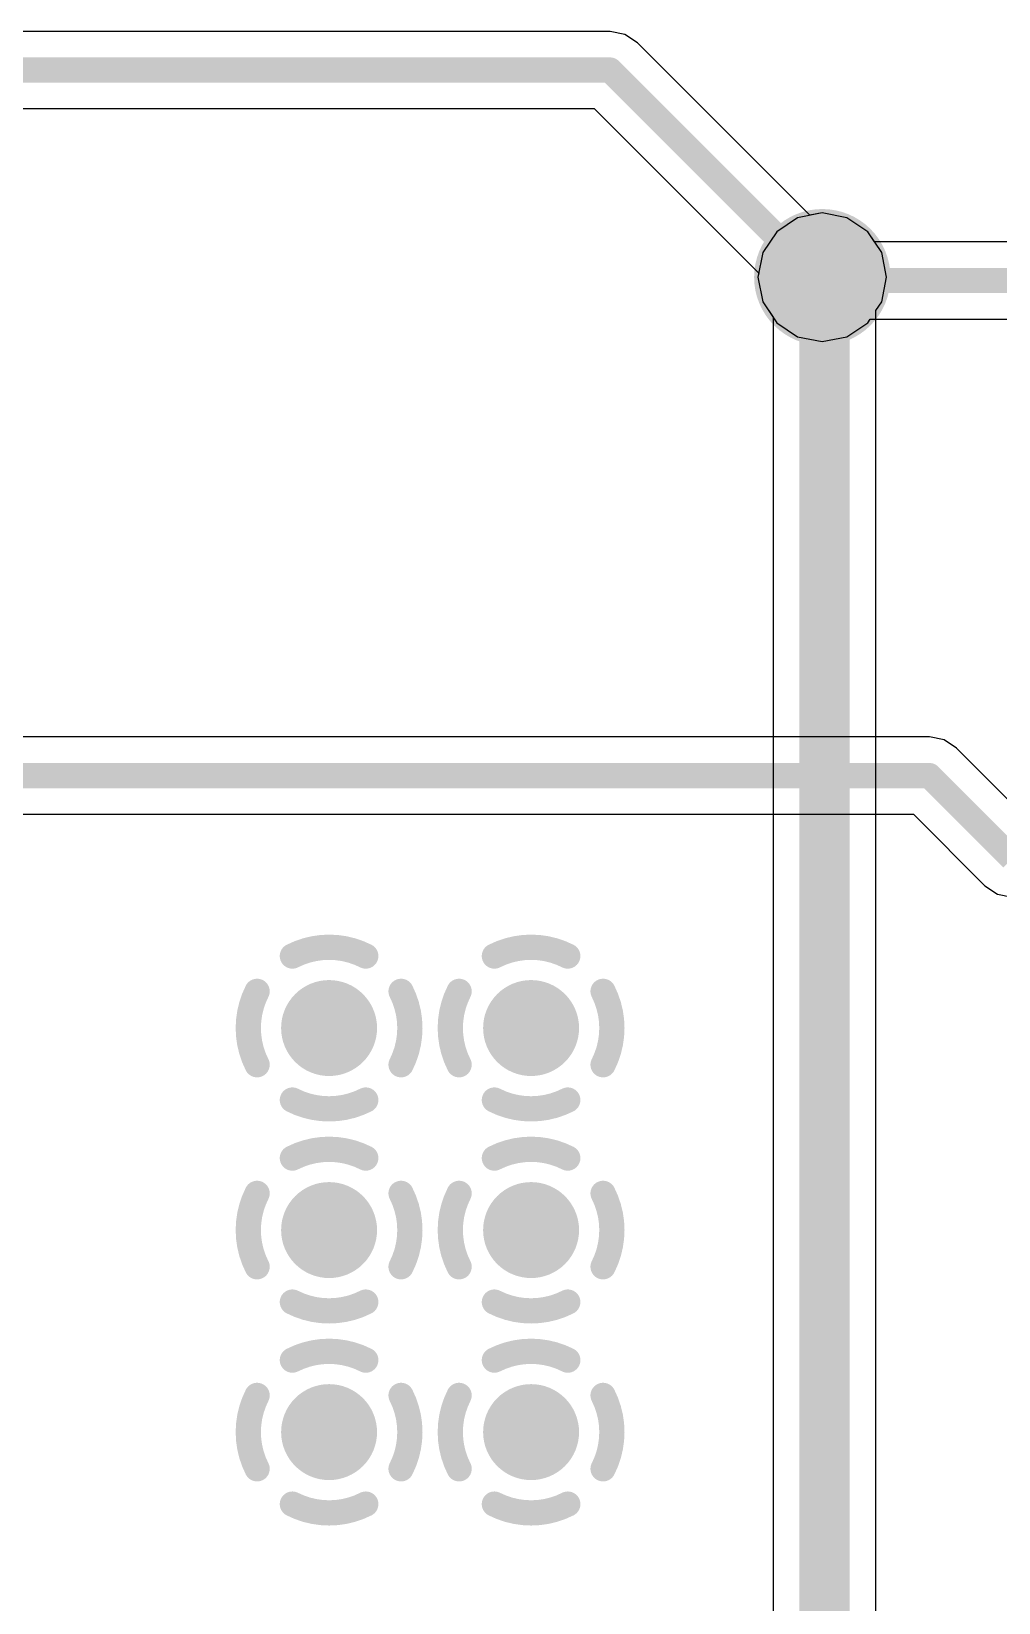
# Model space of a CAD drawing. Header units: millimetres. Extents: x 6.83 to 16.18, y 4.59 to 12.3.
# Drawn here: x 11.572 to 11.955, y 6.809 to 7.431 of the extents above; entities that cross this region are included whole.
import ezdxf

# ---------------------------------------------------------------- set-up
doc = ezdxf.new("R2010")
doc.units = ezdxf.units.MM
doc.header["$MEASUREMENT"] = 0
for name, color, linetype in [('BottomLayer', 5, 'Continuous'), ('BottomSolder', 6, 'Continuous'), ('InternalPlane1', 76, 'Continuous'), ('InternalPlane2', 16, 'Continuous'), ('MultiLayer', 9, 'Continuous'), ('TopLayer', 1, 'Continuous'), ('TopSolder', 216, 'Continuous'), ('ViaHoleLayer', 16, 'Continuous')]:
    doc.layers.add(name, color=color, linetype=linetype)

msp = doc.modelspace()

# ---------------------------------------------------------------- linework, layer by layer
at = {"layer": 'BottomLayer'}
for p, q in [((11.87557, 7.3576), (11.8673, 7.35208)), ((11.88532, 7.35954), (11.87557, 7.3576)), ((11.89508, 7.3576), (11.88532, 7.35954)), ((11.90335, 7.35208), (11.89508, 7.3576)), ((11.8673, 7.35208), (11.86177, 7.34381)), ((11.90887, 7.34381), (11.90335, 7.35208)), ((11.86177, 7.34381), (11.85983, 7.33406)), ((11.91081, 7.33406), (11.90887, 7.34381)), ((11.85983, 7.33406), (11.86177, 7.3243)), ((11.90887, 7.3243), (11.91081, 7.33406)), ((11.86177, 7.3243), (11.86581, 7.31827)), ((11.90659, 7.32088), (11.90887, 7.3243)), ((11.86581, 7.31827), (11.86581, 6.38646)), ((11.90659, 6.38663), (11.90659, 7.32088))]:
    msp.add_line(p, q, dxfattribs=at)
for points, const_width in [([(11.87782, 7.33406, 1), (11.89282, 7.33406, 1)], 0.015), ([(11.8812, 7.33193, 1), (11.8912, 7.33193, 1)], 0.01), ([(11.6825, 7.03674, 1), (11.6975, 7.03674, 1)], 0.015), ([(11.7625, 7.03674, 1), (11.7775, 7.03674, 1)], 0.015), ([(11.6825, 6.95674, 1), (11.6975, 6.95674, 1)], 0.015), ([(11.7625, 6.95674, 1), (11.7775, 6.95674, 1)], 0.015), ([(11.6825, 6.87674, 1), (11.6975, 6.87674, 1)], 0.015), ([(11.7625, 6.87674, 1), (11.7775, 6.87674, 1)], 0.015)]:
    msp.add_lwpolyline(points, format="xyb", close=True, dxfattribs=dict(at, const_width=const_width))
at = {"layer": 'BottomLayer', "const_width": 0.02}
msp.add_lwpolyline([(11.8862, 5.43108), (11.8862, 7.33193)], dxfattribs=at)
at = {"layer": 'BottomSolder', "const_width": 0.019}
for points in [[(11.87582, 7.33406, 1), (11.89482, 7.33406, 1)], [(11.6805, 7.03674, 1), (11.6995, 7.03674, 1)], [(11.7605, 7.03674, 1), (11.7795, 7.03674, 1)], [(11.6805, 6.95674, 1), (11.6995, 6.95674, 1)], [(11.7605, 6.95674, 1), (11.7795, 6.95674, 1)], [(11.6805, 6.87674, 1), (11.6995, 6.87674, 1)], [(11.7605, 6.87674, 1), (11.7795, 6.87674, 1)]]:
    msp.add_lwpolyline(points, format="xyb", close=True, dxfattribs=at)
at = {"layer": 'InternalPlane1'}
for points, const_width in [([(11.87182, 7.33406, 1), (11.89882, 7.33406, 1)], 0.027), ([(11.67297, 7.06525, 1), (11.67797, 7.06525, 1)], 0.005), ([(11.70203, 7.06525, 1), (11.70703, 7.06525, 1)], 0.005), ([(11.75297, 7.06525, 1), (11.75797, 7.06525, 1)], 0.005), ([(11.78203, 7.06525, 1), (11.78703, 7.06525, 1)], 0.005), ([(11.65899, 7.05127, 1), (11.66399, 7.05127, 1)], 0.005), ([(11.71601, 7.05127, 1), (11.72101, 7.05127, 1)], 0.005), ([(11.73899, 7.05127, 1), (11.74399, 7.05127, 1)], 0.005), ([(11.79601, 7.05127, 1), (11.80101, 7.05127, 1)], 0.005), ([(11.65899, 7.02221, 1), (11.66399, 7.02221, 1)], 0.005), ([(11.71601, 7.02221, 1), (11.72101, 7.02221, 1)], 0.005), ([(11.73899, 7.02221, 1), (11.74399, 7.02221, 1)], 0.005), ([(11.79601, 7.02221, 1), (11.80101, 7.02221, 1)], 0.005), ([(11.67297, 7.00823, 1), (11.67797, 7.00823, 1)], 0.005), ([(11.70203, 7.00823, 1), (11.70703, 7.00823, 1)], 0.005), ([(11.75297, 7.00823, 1), (11.75797, 7.00823, 1)], 0.005), ([(11.78203, 7.00823, 1), (11.78703, 7.00823, 1)], 0.005), ([(11.67297, 6.98525, 1), (11.67797, 6.98525, 1)], 0.005), ([(11.70203, 6.98525, 1), (11.70703, 6.98525, 1)], 0.005), ([(11.75297, 6.98525, 1), (11.75797, 6.98525, 1)], 0.005), ([(11.78203, 6.98525, 1), (11.78703, 6.98525, 1)], 0.005), ([(11.65899, 6.97127, 1), (11.66399, 6.97127, 1)], 0.005), ([(11.71601, 6.97127, 1), (11.72101, 6.97127, 1)], 0.005), ([(11.73899, 6.97127, 1), (11.74399, 6.97127, 1)], 0.005), ([(11.79601, 6.97127, 1), (11.80101, 6.97127, 1)], 0.005), ([(11.65899, 6.94221, 1), (11.66399, 6.94221, 1)], 0.005), ([(11.71601, 6.94221, 1), (11.72101, 6.94221, 1)], 0.005), ([(11.73899, 6.94221, 1), (11.74399, 6.94221, 1)], 0.005), ([(11.79601, 6.94221, 1), (11.80101, 6.94221, 1)], 0.005), ([(11.67297, 6.92823, 1), (11.67797, 6.92823, 1)], 0.005), ([(11.70203, 6.92823, 1), (11.70703, 6.92823, 1)], 0.005), ([(11.75297, 6.92823, 1), (11.75797, 6.92823, 1)], 0.005), ([(11.78203, 6.92823, 1), (11.78703, 6.92823, 1)], 0.005), ([(11.67297, 6.90525, 1), (11.67797, 6.90525, 1)], 0.005), ([(11.70203, 6.90525, 1), (11.70703, 6.90525, 1)], 0.005), ([(11.75297, 6.90525, 1), (11.75797, 6.90525, 1)], 0.005), ([(11.78203, 6.90525, 1), (11.78703, 6.90525, 1)], 0.005), ([(11.65899, 6.89127, 1), (11.66399, 6.89127, 1)], 0.005), ([(11.71601, 6.89127, 1), (11.72101, 6.89127, 1)], 0.005), ([(11.73899, 6.89127, 1), (11.74399, 6.89127, 1)], 0.005), ([(11.79601, 6.89127, 1), (11.80101, 6.89127, 1)], 0.005), ([(11.65899, 6.86221, 1), (11.66399, 6.86221, 1)], 0.005), ([(11.71601, 6.86221, 1), (11.72101, 6.86221, 1)], 0.005), ([(11.73899, 6.86221, 1), (11.74399, 6.86221, 1)], 0.005), ([(11.79601, 6.86221, 1), (11.80101, 6.86221, 1)], 0.005), ([(11.67297, 6.84823, 1), (11.67797, 6.84823, 1)], 0.005), ([(11.70203, 6.84823, 1), (11.70703, 6.84823, 1)], 0.005), ([(11.75297, 6.84823, 1), (11.75797, 6.84823, 1)], 0.005), ([(11.78203, 6.84823, 1), (11.78703, 6.84823, 1)], 0.005)]:
    msp.add_lwpolyline(points, format="xyb", close=True, dxfattribs=dict(at, const_width=const_width))
at = {"layer": 'InternalPlane1', "const_width": 0.01}
for points in [[(11.67547, 7.06525, -0.240079), (11.70453, 7.06525)], [(11.75547, 7.06525, -0.240079), (11.78453, 7.06525)], [(11.66149, 7.02221, -0.240079), (11.66149, 7.05127)], [(11.71851, 7.05127, -0.240079), (11.71851, 7.02221)], [(11.74149, 7.02221, -0.240079), (11.74149, 7.05127)], [(11.79851, 7.05127, -0.240079), (11.79851, 7.02221)], [(11.70453, 7.00823, -0.240079), (11.67547, 7.00823)], [(11.78453, 7.00823, -0.240079), (11.75547, 7.00823)], [(11.67547, 6.98525, -0.240079), (11.70453, 6.98525)], [(11.75547, 6.98525, -0.240079), (11.78453, 6.98525)], [(11.66149, 6.94221, -0.240079), (11.66149, 6.97127)], [(11.71851, 6.97127, -0.240079), (11.71851, 6.94221)], [(11.74149, 6.94221, -0.240079), (11.74149, 6.97127)], [(11.79851, 6.97127, -0.240079), (11.79851, 6.94221)], [(11.70453, 6.92823, -0.240079), (11.67547, 6.92823)], [(11.78453, 6.92823, -0.240079), (11.75547, 6.92823)], [(11.67547, 6.90525, -0.240079), (11.70453, 6.90525)], [(11.75547, 6.90525, -0.240079), (11.78453, 6.90525)], [(11.66149, 6.86221, -0.240079), (11.66149, 6.89127)], [(11.71851, 6.89127, -0.240079), (11.71851, 6.86221)], [(11.74149, 6.86221, -0.240079), (11.74149, 6.89127)], [(11.79851, 6.89127, -0.240079), (11.79851, 6.86221)], [(11.70453, 6.84823, -0.240079), (11.67547, 6.84823)], [(11.78453, 6.84823, -0.240079), (11.75547, 6.84823)]]:
    msp.add_lwpolyline(points, format="xyb", dxfattribs=at)
at = {"layer": 'InternalPlane2'}
for points, const_width in [([(11.87182, 7.33406, 1), (11.89882, 7.33406, 1)], 0.027), ([(11.67297, 7.06525, 1), (11.67797, 7.06525, 1)], 0.005), ([(11.70203, 7.06525, 1), (11.70703, 7.06525, 1)], 0.005), ([(11.75297, 7.06525, 1), (11.75797, 7.06525, 1)], 0.005), ([(11.78203, 7.06525, 1), (11.78703, 7.06525, 1)], 0.005), ([(11.65899, 7.05127, 1), (11.66399, 7.05127, 1)], 0.005), ([(11.71601, 7.05127, 1), (11.72101, 7.05127, 1)], 0.005), ([(11.73899, 7.05127, 1), (11.74399, 7.05127, 1)], 0.005), ([(11.79601, 7.05127, 1), (11.80101, 7.05127, 1)], 0.005), ([(11.65899, 7.02221, 1), (11.66399, 7.02221, 1)], 0.005), ([(11.71601, 7.02221, 1), (11.72101, 7.02221, 1)], 0.005), ([(11.73899, 7.02221, 1), (11.74399, 7.02221, 1)], 0.005), ([(11.79601, 7.02221, 1), (11.80101, 7.02221, 1)], 0.005), ([(11.67297, 7.00823, 1), (11.67797, 7.00823, 1)], 0.005), ([(11.70203, 7.00823, 1), (11.70703, 7.00823, 1)], 0.005), ([(11.75297, 7.00823, 1), (11.75797, 7.00823, 1)], 0.005), ([(11.78203, 7.00823, 1), (11.78703, 7.00823, 1)], 0.005), ([(11.67297, 6.98525, 1), (11.67797, 6.98525, 1)], 0.005), ([(11.70203, 6.98525, 1), (11.70703, 6.98525, 1)], 0.005), ([(11.75297, 6.98525, 1), (11.75797, 6.98525, 1)], 0.005), ([(11.78203, 6.98525, 1), (11.78703, 6.98525, 1)], 0.005), ([(11.65899, 6.97127, 1), (11.66399, 6.97127, 1)], 0.005), ([(11.71601, 6.97127, 1), (11.72101, 6.97127, 1)], 0.005), ([(11.73899, 6.97127, 1), (11.74399, 6.97127, 1)], 0.005), ([(11.79601, 6.97127, 1), (11.80101, 6.97127, 1)], 0.005), ([(11.65899, 6.94221, 1), (11.66399, 6.94221, 1)], 0.005), ([(11.71601, 6.94221, 1), (11.72101, 6.94221, 1)], 0.005), ([(11.73899, 6.94221, 1), (11.74399, 6.94221, 1)], 0.005), ([(11.79601, 6.94221, 1), (11.80101, 6.94221, 1)], 0.005), ([(11.67297, 6.92823, 1), (11.67797, 6.92823, 1)], 0.005), ([(11.70203, 6.92823, 1), (11.70703, 6.92823, 1)], 0.005), ([(11.75297, 6.92823, 1), (11.75797, 6.92823, 1)], 0.005), ([(11.78203, 6.92823, 1), (11.78703, 6.92823, 1)], 0.005), ([(11.67297, 6.90525, 1), (11.67797, 6.90525, 1)], 0.005), ([(11.70203, 6.90525, 1), (11.70703, 6.90525, 1)], 0.005), ([(11.75297, 6.90525, 1), (11.75797, 6.90525, 1)], 0.005), ([(11.78203, 6.90525, 1), (11.78703, 6.90525, 1)], 0.005), ([(11.65899, 6.89127, 1), (11.66399, 6.89127, 1)], 0.005), ([(11.71601, 6.89127, 1), (11.72101, 6.89127, 1)], 0.005), ([(11.73899, 6.89127, 1), (11.74399, 6.89127, 1)], 0.005), ([(11.79601, 6.89127, 1), (11.80101, 6.89127, 1)], 0.005), ([(11.65899, 6.86221, 1), (11.66399, 6.86221, 1)], 0.005), ([(11.71601, 6.86221, 1), (11.72101, 6.86221, 1)], 0.005), ([(11.73899, 6.86221, 1), (11.74399, 6.86221, 1)], 0.005), ([(11.79601, 6.86221, 1), (11.80101, 6.86221, 1)], 0.005), ([(11.67297, 6.84823, 1), (11.67797, 6.84823, 1)], 0.005), ([(11.70203, 6.84823, 1), (11.70703, 6.84823, 1)], 0.005), ([(11.75297, 6.84823, 1), (11.75797, 6.84823, 1)], 0.005), ([(11.78203, 6.84823, 1), (11.78703, 6.84823, 1)], 0.005)]:
    msp.add_lwpolyline(points, format="xyb", close=True, dxfattribs=dict(at, const_width=const_width))
at = {"layer": 'InternalPlane2', "const_width": 0.01}
for points in [[(11.67547, 7.06525, -0.240079), (11.70453, 7.06525)], [(11.75547, 7.06525, -0.240079), (11.78453, 7.06525)], [(11.66149, 7.02221, -0.240079), (11.66149, 7.05127)], [(11.71851, 7.05127, -0.240079), (11.71851, 7.02221)], [(11.74149, 7.02221, -0.240079), (11.74149, 7.05127)], [(11.79851, 7.05127, -0.240079), (11.79851, 7.02221)], [(11.70453, 7.00823, -0.240079), (11.67547, 7.00823)], [(11.78453, 7.00823, -0.240079), (11.75547, 7.00823)], [(11.67547, 6.98525, -0.240079), (11.70453, 6.98525)], [(11.75547, 6.98525, -0.240079), (11.78453, 6.98525)], [(11.66149, 6.94221, -0.240079), (11.66149, 6.97127)], [(11.71851, 6.97127, -0.240079), (11.71851, 6.94221)], [(11.74149, 6.94221, -0.240079), (11.74149, 6.97127)], [(11.79851, 6.97127, -0.240079), (11.79851, 6.94221)], [(11.70453, 6.92823, -0.240079), (11.67547, 6.92823)], [(11.78453, 6.92823, -0.240079), (11.75547, 6.92823)], [(11.67547, 6.90525, -0.240079), (11.70453, 6.90525)], [(11.75547, 6.90525, -0.240079), (11.78453, 6.90525)], [(11.66149, 6.86221, -0.240079), (11.66149, 6.89127)], [(11.71851, 6.89127, -0.240079), (11.71851, 6.86221)], [(11.74149, 6.86221, -0.240079), (11.74149, 6.89127)], [(11.79851, 6.89127, -0.240079), (11.79851, 6.86221)], [(11.70453, 6.84823, -0.240079), (11.67547, 6.84823)], [(11.78453, 6.84823, -0.240079), (11.75547, 6.84823)]]:
    msp.add_lwpolyline(points, format="xyb", dxfattribs=at)
at = {"layer": 'MultiLayer', "const_width": 0.015}
for points in [[(11.87782, 7.33406, 1), (11.89282, 7.33406, 1)], [(11.6825, 7.03674, 1), (11.6975, 7.03674, 1)], [(11.7625, 7.03674, 1), (11.7775, 7.03674, 1)], [(11.6825, 6.95674, 1), (11.6975, 6.95674, 1)], [(11.7625, 6.95674, 1), (11.7775, 6.95674, 1)], [(11.6825, 6.87674, 1), (11.6975, 6.87674, 1)], [(11.7625, 6.87674, 1), (11.7775, 6.87674, 1)]]:
    msp.add_lwpolyline(points, format="xyb", close=True, dxfattribs=at)
at = {"layer": 'TopLayer'}
for p, q in [((11.80128, 7.43138), (10.71071, 7.43138)), ((11.80713, 7.43022), (11.80128, 7.43138)), ((11.81209, 7.4269), (11.80713, 7.43022)), ((11.88043, 7.35857), (11.81209, 7.4269)), ((10.71071, 7.4008), (11.79495, 7.4008)), ((11.79495, 7.4008), (11.86014, 7.3356)), ((11.88532, 7.35954), (11.88043, 7.35857)), ((11.89508, 7.3576), (11.88532, 7.35954)), ((11.90335, 7.35208), (11.89508, 7.3576)), ((11.90603, 7.34807), (11.90335, 7.35208)), ((12.14592, 7.34807), (11.90603, 7.34807)), ((11.86014, 7.3356), (11.85983, 7.33406)), ((11.85983, 7.33406), (11.86177, 7.3243)), ((11.86177, 7.3243), (11.8673, 7.31603)), ((11.90335, 7.31603), (11.90431, 7.31748)), ((11.90431, 7.31748), (12.06299, 7.31748)), ((11.8673, 7.31603), (11.87557, 7.31051)), ((11.87557, 7.31051), (11.88532, 7.30857)), ((11.88532, 7.30857), (11.89508, 7.31051)), ((11.89508, 7.31051), (11.90335, 7.31603)), ((11.92772, 7.152), (11.37638, 7.152)), ((11.93357, 7.15083), (11.92772, 7.152)), ((11.93853, 7.14752), (11.93357, 7.15083)), ((11.9669, 7.11915), (11.93853, 7.14752)), ((11.41554, 7.12141), (11.92138, 7.12141)), ((11.92138, 7.12141), (11.94975, 7.09304)), ((11.94975, 7.09304), (11.95471, 7.08972)), ((11.95471, 7.08972), (11.96057, 7.08856))]:
    msp.add_line(p, q, dxfattribs=at)
at = {"layer": 'TopLayer', "const_width": 0.01}
for points in [[(10.69086, 7.41609), (11.80128, 7.41609)], [(11.80128, 7.41609), (11.8858, 7.33157)], [(11.8858, 7.33277), (12.14592, 7.33277)], [(11.2685, 7.1367), (11.92772, 7.1367)], [(11.92772, 7.1367), (11.96057, 7.10385)]]:
    msp.add_lwpolyline(points, dxfattribs=at)
at = {"layer": 'TopLayer'}
for points, const_width in [([(11.79878, 7.41609, 1), (11.80378, 7.41609, 1)], 0.005), ([(11.79878, 7.41609, 1), (11.80378, 7.41609, 1)], 0.005), ([(11.87782, 7.33406, 1), (11.89282, 7.33406, 1)], 0.015), ([(11.8833, 7.33277, 1), (11.8883, 7.33277, 1)], 0.005), ([(11.8833, 7.33157, 1), (11.8883, 7.33157, 1)], 0.005), ([(11.92522, 7.1367, 1), (11.93022, 7.1367, 1)], 0.005), ([(11.92522, 7.1367, 1), (11.93022, 7.1367, 1)], 0.005), ([(11.6825, 7.03674, 1), (11.6975, 7.03674, 1)], 0.015), ([(11.7625, 7.03674, 1), (11.7775, 7.03674, 1)], 0.015), ([(11.6825, 6.95674, 1), (11.6975, 6.95674, 1)], 0.015), ([(11.7625, 6.95674, 1), (11.7775, 6.95674, 1)], 0.015), ([(11.6825, 6.87674, 1), (11.6975, 6.87674, 1)], 0.015), ([(11.7625, 6.87674, 1), (11.7775, 6.87674, 1)], 0.015)]:
    msp.add_lwpolyline(points, format="xyb", close=True, dxfattribs=dict(at, const_width=const_width))
at = {"layer": 'TopSolder', "const_width": 0.019}
for points in [[(11.87582, 7.33406, 1), (11.89482, 7.33406, 1)], [(11.6805, 7.03674, 1), (11.6995, 7.03674, 1)], [(11.7605, 7.03674, 1), (11.7795, 7.03674, 1)], [(11.6805, 6.95674, 1), (11.6995, 6.95674, 1)], [(11.7605, 6.95674, 1), (11.7795, 6.95674, 1)], [(11.6805, 6.87674, 1), (11.6995, 6.87674, 1)], [(11.7605, 6.87674, 1), (11.7795, 6.87674, 1)]]:
    msp.add_lwpolyline(points, format="xyb", close=True, dxfattribs=at)
at = {"layer": 'ViaHoleLayer', "const_width": 0.007}
for points in [[(11.88182, 7.33406, 1), (11.88882, 7.33406, 1)], [(11.6865, 7.03674, 1), (11.6935, 7.03674, 1)], [(11.7665, 7.03674, 1), (11.7735, 7.03674, 1)], [(11.6865, 6.95674, 1), (11.6935, 6.95674, 1)], [(11.7665, 6.95674, 1), (11.7735, 6.95674, 1)], [(11.6865, 6.87674, 1), (11.6935, 6.87674, 1)], [(11.7665, 6.87674, 1), (11.7735, 6.87674, 1)]]:
    msp.add_lwpolyline(points, format="xyb", close=True, dxfattribs=at)

doc.saveas('drawing.dxf')
